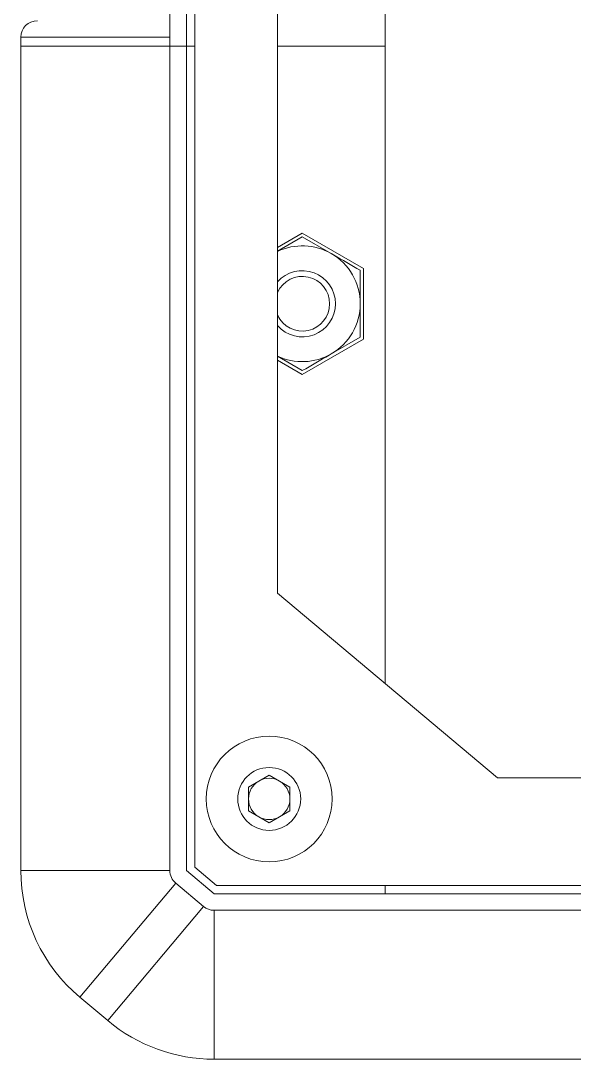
# Model space of a CAD drawing. Header units: millimetres. Extents: x -1 to 210, y -19 to 296.
# Drawn here: x 44.2 to 77.7, y 5.1 to 67.8 of the extents above; entities that cross this region are included whole.
import ezdxf

# ---------------------------------------------------------------- set-up
doc = ezdxf.new("R2010")
doc.units = ezdxf.units.MM

msp = doc.modelspace()

# ---------------------------------------------------------------- linework, layer by layer
at = {"color": 7, "linetype": 'Continuous', "lineweight": 15}
for p, q in [((66.241, 124.146), (66.241, 66.307)), ((59.741, 122.098), (59.741, 33.244)), ((54.741, 120.278), (54.741, 16.684)), ((54.241, 119.778), (54.241, 66.307)), ((53.241, 66.838), (53.241, 73.838)), ((44.241, 66.307), (44.241, 66.838)), ((53.241, 66.838), (44.241, 66.838)), ((53.241, 66.838), (53.241, 66.307)), ((44.241, 16.485), (44.241, 66.307)), ((44.241, 66.307), (53.241, 66.307)), ((53.241, 66.307), (53.241, 16.485)), ((53.241, 66.307), (54.241, 66.307)), ((54.741, 66.307), (54.241, 66.307)), ((54.241, 66.307), (54.241, 16.485)), ((66.241, 66.307), (59.741, 66.307)), ((66.241, 66.307), (66.241, 27.789)), ((61.241, 55.008), (59.741, 54.142)), ((59.741, 53.911), (61.241, 54.777)), ((64.941, 52.872), (61.241, 55.008)), ((61.241, 54.777), (62.991, 53.767)), ((64.941, 48.6), (64.941, 52.872)), ((61.241, 46.464), (64.941, 48.6)), ((64.741, 48.715), (62.991, 47.705)), ((61.241, 46.694), (59.741, 47.56)), ((59.741, 47.33), (61.241, 46.464)), ((59.741, 33.244), (73.034, 22.09)), ((57.991, 21.528), (59.241, 22.25)), ((59.241, 22.25), (60.491, 21.528)), ((73.034, 22.09), (136.449, 22.09)), ((57.991, 20.085), (57.991, 21.528)), ((60.491, 21.528), (60.491, 20.085)), ((59.241, 19.363), (57.991, 20.085)), ((60.491, 20.085), (59.241, 19.363)), ((44.241, 16.485), (53.241, 16.485)), ((54.241, 16.485), (55.92, 15.077)), ((54.741, 16.684), (56.062, 15.577)), ((47.814, 8.824), (53.599, 15.719)), ((53.599, 15.719), (55.277, 14.311)), ((55.92, 15.077), (153.563, 15.077)), ((56.062, 15.577), (153.421, 15.577)), ((66.241, 15.577), (66.241, 15.077)), ((49.492, 7.416), (55.277, 14.311)), ((55.92, 14.077), (153.563, 14.077)), ((55.92, 5.077), (55.92, 14.077)), ((49.492, 7.416), (47.814, 8.824)), ((153.563, 5.077), (55.92, 5.077))]:
    msp.add_line(p, q, dxfattribs=at)
for radius in [3.8, 1.9]:
    msp.add_circle((59.241, 20.807), radius, dxfattribs=at)
for centre, radius, start, end in [((45.241, 66.838), 1, 90, 180), ((61.241, 50.736), 3.5, 60, 115.37693), ((61.241, 50.736), 3.5, 0, 60), ((61.241, 50.736), 2, 0, 138.59038), ((61.241, 50.736), 1.65, 0, 155.38002), ((61.241, 50.736), 2, 221.40962, 0), ((61.241, 50.736), 1.65, 204.61998, 0), ((61.241, 50.736), 3.5, 300, 0), ((61.241, 50.736), 3.5, 244.62307, 300), ((59.241, 20.807), 1.25, 60, 120), ((59.241, 20.807), 1.25, 120, 180), ((59.241, 20.807), 1.25, 0, 60), ((59.241, 20.807), 1.25, 180, 240), ((59.241, 20.807), 1.25, 300, 0), ((59.241, 20.807), 1.25, 240, 300), ((54.241, 16.485), 10, 180, 230), ((54.241, 16.485), 1, 180, 230), ((55.92, 15.077), 1, 230, 270), ((55.92, 15.077), 10, 230, 270)]:
    msp.add_arc(centre, radius, start, end, dxfattribs=at)
for points, knots in [([(62.991, 53.767), (63.033, 53.743), (63.624, 53.402), (64.203, 53.068), (64.741, 52.757)], [0, 0, 0, 0, 0.070177, 1, 1, 1, 1]), ([(64.741, 50.736), (64.741, 50.92), (64.741, 51.604), (64.741, 52.27), (64.741, 52.757)], [0, 0, 0, 0, 0.268633, 1, 1, 1, 1]), ([(64.741, 48.715), (64.741, 48.885), (64.741, 49.543), (64.741, 50.228), (64.741, 50.736)], [0, 0, 0, 0, 0.257552, 1, 1, 1, 1]), ([(62.991, 47.705), (62.95, 47.681), (62.359, 47.34), (61.78, 47.005), (61.241, 46.694)], [0, 0, 0, 0, 0.070174, 1, 1, 1, 1])]:
    msp.add_open_spline(points, degree=3, knots=knots, dxfattribs=at)

doc.saveas('drawing.dxf')
